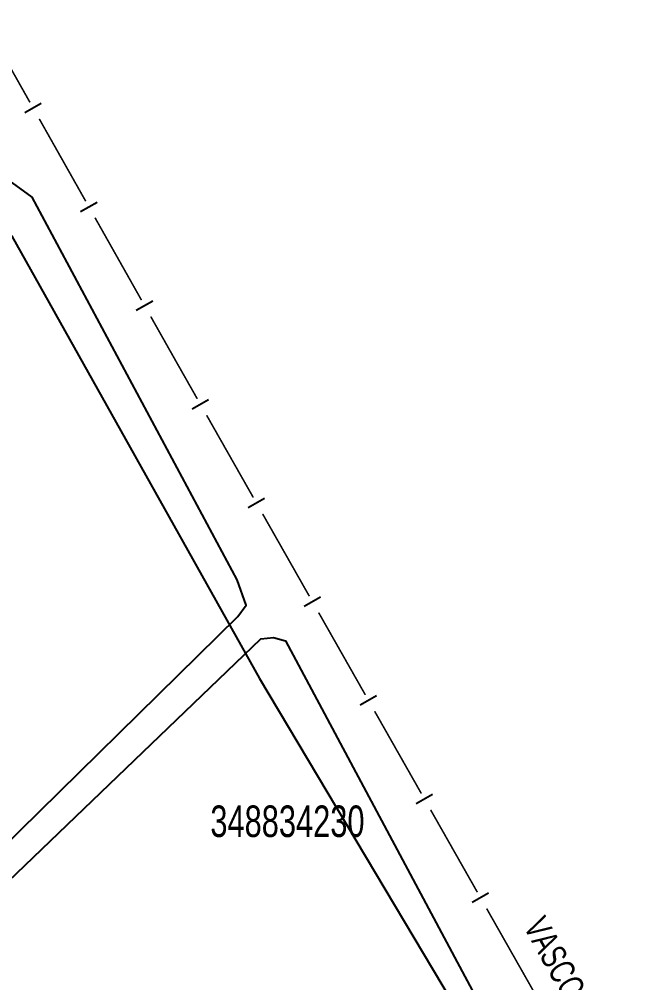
# Model space of a CAD drawing. Extents: x 199577 to 200882, y 4838726 to 4840156.
# Drawn here: x 200775.1 to 200872.6, y 4839317.1 to 4839470 of the extents above; entities that cross this region are included whole.
import ezdxf

# ---------------------------------------------------------------- set-up
doc = ezdxf.new("R2010")
doc.units = 0
doc.header["$LTSCALE"] = 1.5
doc.header["$MEASUREMENT"] = 0
for name, color, linetype in [('CD_MALHA_LOTES', 7, 'CONTINUOUS'), ('CD_TXT_QUADRA', 2, 'CONTINUOUS'), ('LM-LIM-SETORES-BAIRROS', 250, 'CONTINUOUS'), ('RU-QUADRA', 210, 'CONTINUOUS'), ('SV-RUA-PAVIM', 7, 'CONTINUOUS'), ('SV-TXT-RUA-PAV', 7, 'CONTINUOUS')]:
    doc.layers.add(name, color=color, linetype=linetype)
doc.styles.add('ARIAL', font='ARIAL.SHX')

msp = doc.modelspace()

# ---------------------------------------------------------------- linework, layer by layer
at = {"layer": 'CD_MALHA_LOTES', "linetype": 'Continuous', "flags": 128}
msp.add_lwpolyline([(200771.19, 4839435.97), (200772.59, 4839436.47), (200773.87, 4839435.59), (200813.17, 4839365.42), (200857.56, 4839290.96)], dxfattribs=at)
at = {"layer": 'LM-LIM-SETORES-BAIRROS', "const_width": 0.25}
for points in [[(200769.396717, 4839469.848613), (200776.767463, 4839456.78446)], [(200778.241612, 4839454.171629), (200785.612358, 4839441.107476)], [(200787.086508, 4839438.494645), (200794.457254, 4839425.430492)], [(200795.931403, 4839422.817661), (200799.862468, 4839415.850113)], [(200799.862468, 4839415.850113), (200800.06, 4839415.5)], [(200800.06, 4839415.5), (200803.31803, 4839409.762496)], [(200804.799399, 4839407.153753), (200812.206248, 4839394.110034)], [(200813.687618, 4839391.501291), (200821.094466, 4839378.457572)], [(200822.575836, 4839375.848828), (200829.982685, 4839362.80511)], [(200831.464055, 4839360.196366), (200838.870903, 4839347.152648)], [(200840.352273, 4839344.543904), (200847.759122, 4839331.500186)], [(200849.240492, 4839328.891442), (200856.64734, 4839315.847723)]]:
    msp.add_lwpolyline(points, dxfattribs=at)
at = {"layer": 'LM-LIM-SETORES-BAIRROS'}
for points in [[(200775.952431, 4839455.176441), (200778.565261, 4839456.650591)], [(200784.797326, 4839439.499458), (200787.410157, 4839440.973607)], [(200793.642222, 4839423.822474), (200796.255052, 4839425.296623)], [(200802.507448, 4839408.15223), (200805.116191, 4839409.6336)], [(200811.395666, 4839392.499768), (200814.00441, 4839393.981138)], [(200820.283885, 4839376.847306), (200822.892628, 4839378.328676)], [(200829.172103, 4839361.194844), (200831.780847, 4839362.676214)], [(200838.060321, 4839345.542382), (200840.669065, 4839347.023751)], [(200846.94854, 4839329.889919), (200849.557284, 4839331.371289)]]:
    msp.add_lwpolyline(points, dxfattribs=at)
at = {"layer": 'RU-QUADRA', "linetype": 'Continuous', "flags": 128}
msp.add_lwpolyline([(200688.38, 4839353.46), (200688.08, 4839355.58), (200703.29, 4839371.46), (200716.52, 4839386.36), (200740.81, 4839410.75), (200748.2, 4839412.73), (200771.19, 4839435.97), (200772.59, 4839436.47), (200773.87, 4839435.59), (200813.17, 4839365.42), (200857.56, 4839290.96), (200857.15, 4839287.86), (200854.99, 4839286.29), (200842.57, 4839282.5), (200829.18, 4839279.03), (200812.94, 4839279.25), (200797.16, 4839283.54), (200772.58, 4839297.75), (200704.76, 4839344.66)], close=True, dxfattribs=at)
at = {"layer": 'SV-RUA-PAVIM', "linetype": 'Continuous'}
msp.add_polyline3d([(200768.97, 4839440.82, 8.03), (200743.97, 4839415.3, 10.42), (200740.16, 4839418.6, 10.42), (200709.92, 4839387.48, 10.42), (200710.07, 4839385.09, 10.42), (200755.06, 4839341.13, 9.42), (200763.32, 4839331.96, 9.42), (200764.39, 4839331.6, 9.42), (200765.29, 4839331.7, 9.42), (200768.79, 4839335.04, 9.42), (200809.76, 4839375.24, 8.88), (200811.06, 4839377.02, 8.88), (200809.67, 4839381.02, 8.88), (200777.13, 4839441.74, 8.88), (200774, 4839444, 8.88)], close=True, dxfattribs=at)
msp.add_polyline3d([(200767.91, 4839328.05, 9.56), (200813.4, 4839371.69, 8.51), (200815.41, 4839371.89, 8.51), (200817.32, 4839371.37, 8.51), (200845.77, 4839318.13, 8.51), (200867.86, 4839276.98, 8.51), (200868.03, 4839273.16, 8.51), (200866.12, 4839269.85, 8.51), (200861.6, 4839267.94, 8.51), (200849.94, 4839267.59, 8.51), (200841.59, 4839266.54, 8.51), (200836.37, 4839266.02, 8.51), (200832.2, 4839267.07, 8.51), (200829.41, 4839268.63, 8.51), (200773.04, 4839299.6, 8.51), (200703.54, 4839340.4, 8.51)], dxfattribs=at)

# ---------------------------------------------------------------- texts
at = {"layer": 'CD_TXT_QUADRA', "style": 'ARIAL', "width": 0.7}
msp.add_text('348834230', height=5, dxfattribs=at).set_placement((200805.39, 4839340.25))
at = {"layer": 'SV-TXT-RUA-PAV', "style": 'ARIAL', "width": 0.7}
msp.add_text('VASCONCELOS', height=4, rotation=299, dxfattribs=at).set_placement((200854.994392, 4839326.064541))

doc.saveas('drawing.dxf')
